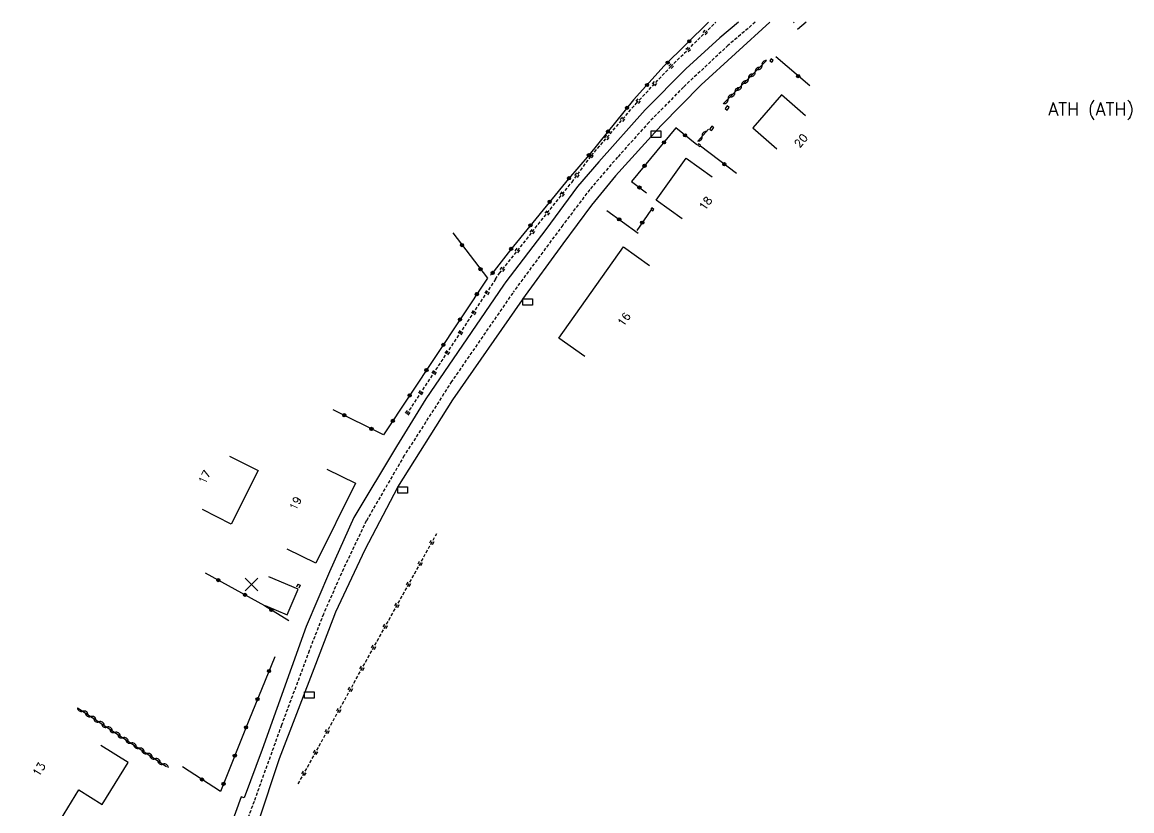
# Model space of a CAD drawing. Header units: millimetres. Extents: x 107999 to 109001, y 146999 to 148001.
# Drawn here: x 108809 to 108982.3, y 147876.8 to 148000 of the extents above; entities that cross this region are included whole.
import ezdxf
from ezdxf.enums import TextEntityAlignment as Align

# ---------------------------------------------------------------- set-up
doc = ezdxf.new("R2010")
doc.units = ezdxf.units.MM
doc.linetypes.add('DASHED', pattern=[0.75, 0.5, -0.25])
doc.layers.get('0').update_dxf_attribs({"linetype": 'CONTINUOUS'})
for name, color, linetype in [('W0001', 6, 'DASHED'), ('W0008', 7, 'CONTINUOUS'), ('W0100', 7, 'CONTINUOUS'), ('W0112', 1, 'DASHED'), ('W0220', 5, 'DASHED'), ('W0310', 3, 'CONTINUOUS'), ('W0322', 7, 'CONTINUOUS'), ('W0980', 7, 'CONTINUOUS'), ('W0991', 7, 'CONTINUOUS'), ('W1471', 7, 'CONTINUOUS')]:
    doc.layers.add(name, color=color, linetype=linetype)
doc.styles.get("Standard").update_dxf_attribs({"font": 'romans.shx', "width": 0.85})

# ---------------------------------------------------------------- blocks, each defined once
blk = doc.blocks.new('t220o')
at = {"color": 0, "linetype": 'Continuous'}
for p, q in [((-0.25, 0.25), (0.25, 0.25)), ((-0.25, -0.25), (0.25, -0.25))]:
    blk.add_line(p, q, dxfattribs=at)
blk = doc.blocks.new('t322o')
at = {"color": 0, "linetype": 'Continuous'}
for radius in [0.25, 0.15]:
    blk.add_circle((0, 0), radius, dxfattribs=at)
blk = doc.blocks.new('t310o')
at = {"color": 0, "linetype": 'Continuous'}
for centre, start, end in [((-0.5, 0.38), 216.8699, 323.1304), ((0.5, -0.37), 36.8699, 143.1303)]:
    blk.add_arc(centre, 0.625, start, end, dxfattribs=at)
blk = doc.blocks.new('T1471')
at = {"color": 0, "linetype": 'Continuous', "flags": 128}
blk.add_lwpolyline([(-0.75, -0.5), (-0.75, 0.5), (0.75, 0.5), (0.75, -0.5), (-0.75, -0.5)], dxfattribs=at)
blk = doc.blocks.new('t991o')
at = {"color": 0, "linetype": 'Continuous'}
for p, q in [((-1, 1), (1, -1)), ((-1, -1), (1, 1))]:
    blk.add_line(p, q, dxfattribs=at)

msp = doc.modelspace()

# ---------------------------------------------------------------- linework, layer by layer
at = {"layer": 'W0001'}
for points in [[(108923.48, 148000), (108919.26, 147996.4), (108912.24, 147989.86), (108906.89, 147984.38), (108901.96, 147978.91), (108897.62, 147973.87), (108893.41, 147968.3), (108885.66, 147957.84)], [(108885.59, 147957.7), (108876.05, 147943.88), (108868.65, 147932.3), (108862.73, 147922.12), (108859.15, 147914.61), (108856.03, 147907.55), (108853.81, 147901.82), (108849.49, 147890.21), (108845.2, 147878.3), (108840.35, 147865.08), (108834.22, 147848.07), (108827.96, 147830.68), (108822.99, 147817.28), (108821.69, 147812.93), (108820.72, 147808.97), (108820.42, 147804.94), (108820.24, 147800.34)]]:
    msp.add_lwpolyline(points, dxfattribs=at)
at = {"layer": 'W0008'}
for points in [[(108920.86, 148000), (108917.96, 147997.57), (108912.61, 147992.73), (108906.3, 147986.33), (108899.03, 147978.17), (108895.72, 147974.34), (108890.78, 147967.64), (108884.51, 147959.44), (108884.17, 147958.95)], [(108925.75, 148000), (108915.02, 147990.2), (108908.79, 147983.89), (108901.62, 147976.01), (108897.91, 147971.44), (108893.41, 147965.4), (108887.14, 147956.73)], [(108884.17, 147958.95), (108872.02, 147941.16), (108867.44, 147933.75), (108860.8, 147922.65), (108856.99, 147914.16), (108853.36, 147905.63), (108846.47, 147886.38), (108843.65, 147878.86), (108843.18, 147879.02), (108829.3, 147840.52), (108827.92, 147836.57), (108821.06, 147817.79), (108820.37, 147815.76), (108819.48, 147812.51), (108818.53, 147808.57), (108818.35, 147800.27)], [(108822.13, 147800.42), (108822.58, 147807.99), (108823.42, 147811.56), (108824.56, 147815.8), (108830.34, 147831.16), (108842.49, 147864.92), (108849.15, 147884.98), (108854.84, 147899.74), (108857.99, 147907.9), (108862.53, 147917.62), (108867.66, 147927.37), (108876.23, 147941.01), (108887.11, 147956.63)]]:
    msp.add_lwpolyline(points, dxfattribs=at)
at = {"layer": 'W0100'}
for points in [[(108931.33, 147985.39), (108927.55, 147988.67), (108923.07, 147983.51), (108926.85, 147980.23)], [(108912.03, 147969.28), (108907.97, 147972.2), (108912.7, 147978.78), (108916.76, 147975.86)], [(108896.88, 147947.76), (108892.8, 147950.66), (108902.9, 147964.89), (108906.98, 147961.99)], [(108841.37, 147932.21), (108845.84, 147929.96), (108841.63, 147921.62), (108837.16, 147923.88)], [(108856.55, 147930.21), (108861.03, 147927.99), (108854.83, 147915.5), (108850.35, 147917.72)], [(108846.96, 147908.88), (108850.38, 147907.42), (108852.09, 147911.43), (108847.49, 147913.39)], [(108808.99, 147875.24), (108813.25, 147872.62), (108817.85, 147880.08), (108821.49, 147877.83), (108825.54, 147884.39), (108821.28, 147887.01)]]:
    msp.add_lwpolyline(points, dxfattribs=at)
at = {"layer": 'W0112'}
for p, q in [((108925.93, 147994.26), (108925.73, 147993.98)), ((108925.73, 147993.98), (108926.05, 147993.74)), ((108919.09, 147986.94), (108918.77, 147986.51)), ((108918.77, 147986.51), (108919.09, 147986.27)), ((108916.67, 147983.76), (108916.31, 147983.31)), ((108916.31, 147983.31), (108916.62, 147983.06)), ((108914.6, 147981.02), (108914.45, 147980.8)), ((108914.45, 147980.8), (108914.79, 147980.58)), ((108907.34, 147970.99), (108907.16, 147970.79)), ((108907.16, 147970.79), (108907.46, 147970.52)), ((108852.03, 147912.23), (108851.73, 147911.6)), ((108852.03, 147912.23), (108852.4, 147912.06)), ((108852.4, 147912.06), (108852.09, 147911.43))]:
    msp.add_line(p, q, dxfattribs=at)
for points in [[(108926.05, 147993.74), (108926.26, 147994.02), (108925.93, 147994.26)], [(108919.09, 147986.27), (108919.41, 147986.7), (108919.09, 147986.94)], [(108916.62, 147983.06), (108916.98, 147983.51), (108916.67, 147983.76)], [(108914.79, 147980.58), (108914.93, 147980.8), (108914.6, 147981.02)], [(108907.46, 147970.52), (108907.63, 147970.73), (108907.34, 147970.99)]]:
    msp.add_lwpolyline(points, dxfattribs=at)
at = {"layer": 'W0220'}
for p, q in [((108929.46, 147999.92), (108929.55, 148000)), ((108882.9, 147959.89), (108868.93, 147938.65)), ((108852.09, 147881.04), (108873.74, 147920.15))]:
    msp.add_line(p, q, dxfattribs=at)
msp.add_lwpolyline([(108882.9, 147959.89), (108883.52, 147960.79), (108894.86, 147975.04), (108897.87, 147979.15), (108904.85, 147987.28), (108910.23, 147993.04), (108917.31, 148000)], dxfattribs=at)
at = {"layer": 'W0310'}
for p, q in [((108925.22, 147994.01), (108918.48, 147987.25)), ((108914.52, 147981.44), (108916.19, 147983.28)), ((108817.62, 147892.92), (108831.52, 147883.76))]:
    msp.add_line(p, q, dxfattribs=at)
at = {"layer": 'W0322'}
for p, q in [((108931.44, 148000), (108930.07, 147998.87)), ((108931.98, 147990.04), (108926.66, 147994.57)), ((108920.55, 147976.38), (108914.91, 147980.63)), ((108900.3, 147970.58), (108905.2, 147967.07)), ((108907.17, 147970.65), (108904.98, 147967.46))]:
    msp.add_line(p, q, dxfattribs=at)
for points in [[(108916.17, 148000), (108909.27, 147993.16), (108904.45, 147987.88), (108897.53, 147979.26), (108894.3, 147975.54), (108885.24, 147964.46), (108882.35, 147960.7), (108882.13, 147960.48)], [(108914.33, 147980.83), (108911.09, 147983.49), (108904.14, 147975.12), (108906.51, 147973.33)], [(108876.23, 147967.08), (108881.64, 147960.01), (108865.41, 147935.53), (108857.56, 147939.48)], [(108837.54, 147913.99), (108846.85, 147908.88), (108850.63, 147906.53)], [(108848.44, 147900.86), (108844.37, 147890.93), (108839.96, 147879.82), (108834.04, 147883.72)]]:
    msp.add_lwpolyline(points, dxfattribs=at)

# ---------------------------------------------------------------- block references
at = {"layer": 'W0220'}
for p, rotation in [((108915.67, 147998.39), 44.52136557035934), ((108913, 147995.76), 44.52136557035934), ((108910.33, 147993.13), 44.52136557035934), ((108907.76, 147990.4), 46.93355766635484), ((108905.2, 147987.66), 46.93355766635484), ((108902.74, 147984.83), 49.3673643085331), ((108900.3, 147981.98), 49.3673643085331), ((108897.86, 147979.14), 53.78784455620008), ((108895.64, 147976.11), 53.78784455620008), ((108893.35, 147973.14), 51.49148775993864), ((108891.02, 147970.21), 51.49148775993864), ((108888.68, 147967.27), 51.49148775993864), ((108886.35, 147964.34), 51.49148775993864), ((108884.01, 147961.41), 51.49148775993864), ((108881.56, 147957.77), 236.5502800502586), ((108879.5, 147954.64), 236.5502800502586), ((108877.43, 147951.51), 236.5502800502586), ((108875.36, 147948.38), 236.5502800502586), ((108873.3, 147945.25), 236.5502800502586), ((108871.23, 147942.12), 236.5502800502586), ((108869.16, 147938.99), 236.5502800502586), ((108872.98, 147918.77), 61.03772899515241), ((108871.16, 147915.49), 61.03772899515241), ((108869.34, 147912.21), 61.03772899515241), ((108867.53, 147908.93), 61.03772899515241), ((108865.71, 147905.65), 61.03772899515241), ((108863.9, 147902.37), 61.03772899515241), ((108862.08, 147899.09), 61.03772899515241), ((108860.26, 147895.81), 61.03772899515241), ((108858.45, 147892.53), 61.03772899515241), ((108856.63, 147889.25), 61.03772899515241), ((108854.82, 147885.96), 61.03772899515241), ((108853, 147882.68), 61.03772899515241)]:
    msp.add_blockref('t220o', p, dxfattribs=dict(at, rotation=rotation))
at = {"layer": 'W0310'}
for p, rotation in [((108923.46, 147992.24), 225.0679172570424), ((108924.52, 147993.3), 225.0679172570424), ((108921.34, 147990.12), 225.0679172570424), ((108922.4, 147991.18), 225.0679172570424), ((108920.28, 147989.05), 225.0679172570424), ((108919.22, 147987.99), 225.0679172570424), ((108915.19, 147982.18), 47.81611888979369), ((108818.45, 147892.37), 326.6155469273328), ((108819.7, 147891.54), 326.6155469273328), ((108820.96, 147890.72), 326.6155469273328), ((108822.21, 147889.89), 326.6155469273328), ((108823.46, 147889.07), 326.6155469273328), ((108824.71, 147888.24), 326.6155469273328), ((108825.97, 147887.41), 326.6155469273328), ((108827.22, 147886.59), 326.6155469273328), ((108828.47, 147885.76), 326.6155469273328), ((108829.72, 147884.94), 326.6155469273328), ((108830.98, 147884.11), 326.6155469273328)]:
    msp.add_blockref('t310o', p, dxfattribs=dict(at, rotation=rotation))
at = {"layer": 'W0322'}
for p, rotation in [((108913.17, 147997.02), 224.7426672798788), ((108909.79, 147993.68), 224.7426672798788), ((108930.17, 147991.58), 139.6495208671265), ((108906.57, 147990.2), 227.6057232771112), ((108903.44, 147986.62), 231.2471889390737), ((108900.47, 147982.92), 231.2471889390737), ((108912.5, 147982.33), 140.6786989624475), ((108909.22, 147981.23), 230.3024796888498), ((108897.49, 147979.22), 229.087377607426), ((108906.18, 147977.58), 230.3024796888498), ((108918.65, 147977.81), 143.0423236707135), ((108894.38, 147975.63), 229.087377607426), ((108905.38, 147974.18), 322.8682064720658), ((108891.37, 147971.95), 230.6874093642945), ((108888.36, 147968.28), 230.6874093642945), ((108902.23, 147969.2), 324.4214437574516), ((108905.82, 147968.69), 235.4098546655025), ((108877.67, 147965.19), 307.4478066686806), ((108885.35, 147964.6), 230.6874093642945), ((108880.56, 147961.42), 307.4478066686806), ((108882.46, 147960.84), 232.5168118971824), ((108880, 147957.53), 236.4463116255678), ((108877.37, 147953.57), 236.4463116255678), ((108874.75, 147949.61), 236.4463116255678), ((108872.12, 147945.66), 236.4463116255678), ((108869.5, 147941.7), 236.4463116255678), ((108859.29, 147938.61), 153.3299482408047), ((108866.87, 147937.74), 236.4463116255678), ((108863.53, 147936.48), 153.3299482408047), ((108839.62, 147912.85), 331.1874879892438), ((108843.79, 147910.56), 331.1874879892438), ((108847.91, 147908.21), 328.2005610974262), ((108847.54, 147898.66), 247.6839656693065), ((108845.74, 147894.27), 247.6839656693065), ((108843.95, 147889.87), 248.3331038000809), ((108842.19, 147885.45), 248.3331038000809), ((108837.08, 147881.72), 146.5791391171079), ((108840.44, 147881.04), 248.3331038000809)]:
    msp.add_blockref('t322o', p, dxfattribs=dict(at, rotation=rotation))
at = {"layer": 'W0991'}
msp.add_blockref('t991o', (108844.8, 147912.17), dxfattribs=at)
at = {"layer": 'W1471'}
for p in [(108907.97, 147982.51), (108887.93, 147956.29), (108868.42, 147926.95), (108853.84, 147894.9)]:
    msp.add_blockref('T1471', p, dxfattribs=at)

# ---------------------------------------------------------------- texts
at = {"layer": 'W0980'}
msp.add_text('ATH (ATH)', height=2, dxfattribs=at).set_placement((108975.93, 147986.29), align=Align.MIDDLE)
at = {"layer": 'W0991'}
for s, rotation, p in [('20', 49.0404, (108930.6, 147981.5)), ('18', 54.2845, (108915.72, 147971.69)), ('16', 54.6205, (108902.98, 147953.59)), ('17', 63.2127, (108837.48, 147928.95)), ('19', 63.6095, (108851.66, 147924.85)), ('13', 58.3125, (108811.62, 147883.3))]:
    msp.add_text(s, height=1.25, rotation=rotation, dxfattribs=at).set_placement(p, align=Align.MIDDLE)

doc.saveas('drawing.dxf')
